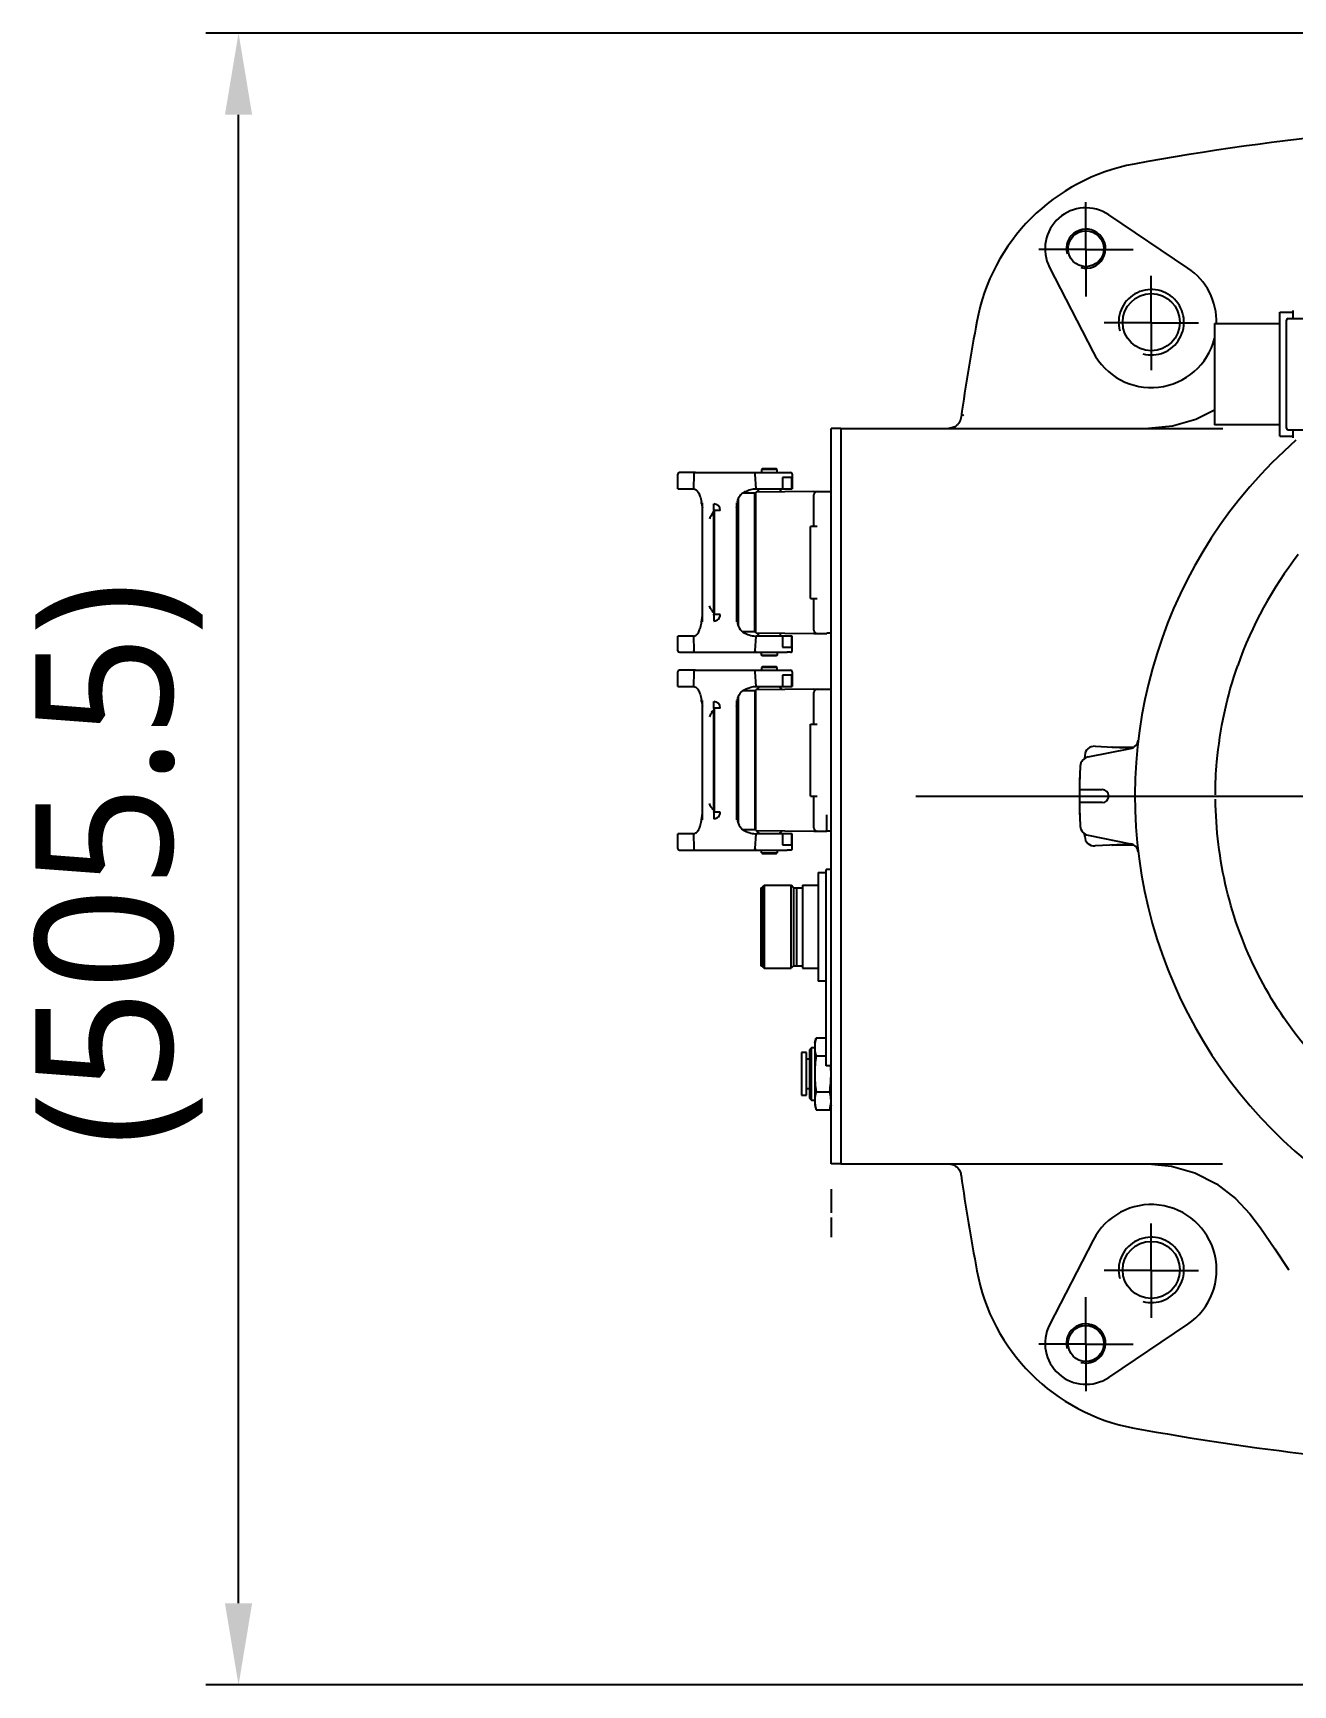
# Model space of a CAD drawing. Header units: millimetres. Extents: x 5828 to 7155, y 123 to 421.
# Drawn here: x 6389.98 to 6409.25, y 160.64 to 185.91 of the extents above; entities that cross this region are included whole.
import ezdxf

# ---------------------------------------------------------------- set-up
doc = ezdxf.new("R2010")
doc.units = ezdxf.units.MM
doc.linetypes.add('CENTER', pattern=[0.6, 0.375, -0.075, 0.075, -0.075])
for name, color, linetype in [('中心线', 7, 'Continuous'), ('外形图', 7, 'Continuous'), ('尺寸标注', 7, 'Continuous')]:
    doc.layers.add(name, color=color, linetype=linetype)
doc.styles.add('微软雅黑', font='msyh.ttc', dxfattribs={"height": 2})
doc.dimstyles.new('尺寸标注_1_20比例', dxfattribs={"dimtxt": 1.5, "dimasz": 1.25, "dimexe": 0.5, "dimexo": 0.4, "dimgap": 0.5, "dimtad": 1, "dimdec": 1, "dimlfac": 20, "dimdsep": 46, "dimtxsty": '微软雅黑', "dimcen": 0.09, "dimadec": 0, "dimazin": 0, "dimtp": 0.01, "dimtm": 0.01, "dimtfac": 1, "dimtdec": 1, "dimtofl": 0, "dimtmove": 0, "dimatfit": 3, "dimfxl": 1, "dimtolj": 1, "dimarcsym": 0})

# ---------------------------------------------------------------- blocks, each defined once
blk = doc.blocks.new('*D1033')
at = {"layer": 'Defpoints', "color": 0}
for p in [(6393.12, 185.913), (6422.017, 185.913), (6424.087, 160.638)]:
    blk.add_point(p, dxfattribs=at)
at = {"layer": '尺寸标注', "color": 0, "linetype": 'Continuous', "lineweight": -2}
for p, q in [((6421.617, 185.913), (6392.62, 185.913)), ((6393.12, 161.888), (6393.12, 184.663)), ((6423.687, 160.638), (6392.62, 160.638))]:
    blk.add_line(p, q, dxfattribs=at)
at = {"layer": '尺寸标注', "color": 0}
for points in [[(6393.328, 184.663), (6392.912, 184.663), (6393.12, 185.913)], [(6392.912, 161.888), (6393.328, 161.888), (6393.12, 160.638)]]:
    blk.add_solid(points, dxfattribs=at)
at = {"layer": '尺寸标注', "color": 0, "insert": (6390.008, 173.205), "char_height": 2, "attachment_point": 2, "rotation": 90, "style": '微软雅黑'}
blk.add_mtext('\\A1;\\A1;{\\H1.05x;(505.5)}', dxfattribs=at)

msp = doc.modelspace()

# ---------------------------------------------------------------- linework, layer by layer
at = {"layer": '中心线', "color": 0, "linetype": 'CENTER', "ltscale": 30}
msp.add_line((6403.4862, 174.2381), (6484.7425, 174.2381), dxfattribs=at)
at = {"layer": '外形图', "color": 0}
for p, q in [((6406.0867, 182.6026), (6406.0867, 183.3234)), ((6406.0867, 182.6026), (6405.366, 182.6026)), ((6406.0867, 182.6132), (6406.0867, 181.8819)), ((6406.0867, 182.6026), (6406.8075, 182.6026)), ((6407.0868, 181.4776), (6407.0868, 182.1983)), ((6407.0868, 181.4882), (6407.0868, 180.7569)), ((6407.0868, 181.4776), (6406.366, 181.4776)), ((6407.0868, 181.4776), (6407.8075, 181.4776)), ((6407.0868, 166.9774), (6407.0868, 167.6981)), ((6407.0868, 166.9774), (6406.366, 166.9774)), ((6407.0868, 166.9879), (6407.0868, 166.2566)), ((6407.0868, 166.9774), (6407.8075, 166.9774)), ((6406.0867, 165.8523), (6406.0867, 166.5731)), ((6406.0867, 165.8523), (6405.366, 165.8523)), ((6406.0867, 165.8629), (6406.0867, 165.1316)), ((6406.0867, 165.8523), (6406.8075, 165.8523))]:
    msp.add_line(p, q, dxfattribs=at)
at = {"layer": '外形图', "color": 0, "linetype": 'Continuous'}
for p, q in [((6407.6451, 182.3178), (6406.4357, 183.1317)), ((6405.5309, 182.3274), (6406.1974, 181.031)), ((6409.0546, 179.7435), (6409.0546, 181.6435)), ((6409.0546, 181.6435), (6409.2546, 181.6435)), ((6409.1546, 179.8685), (6409.1546, 181.5185)), ((6409.1796, 181.5435), (6409.8296, 181.5435)), ((6409.2546, 181.6685), (6409.2546, 181.5435)), ((6408.0545, 181.4685), (6408.0545, 179.9185)), ((6408.0545, 181.4685), (6409.0546, 181.4685)), ((6402.1867, 168.613), (6402.1867, 179.8631)), ((6402.3367, 179.8631), (6402.1867, 179.8631)), ((6402.3367, 179.8631), (6402.3367, 168.613)), ((6402.3367, 179.8631), (6408.1801, 179.8631)), ((6409.0546, 179.9185), (6408.0545, 179.9185)), ((6409.0546, 179.7435), (6409.2546, 179.7435)), ((6409.1796, 179.8435), (6409.8296, 179.8435)), ((6409.2546, 179.8435), (6409.2546, 179.7185)), ((6401.1317, 179.2431), (6401.1217, 179.2331)), ((6401.1217, 179.2331), (6401.1217, 179.1881)), ((6401.3617, 179.2331), (6401.1217, 179.2331)), ((6401.3517, 179.2431), (6401.1317, 179.2431)), ((6401.3617, 179.2331), (6401.3517, 179.2431)), ((6401.3617, 179.1881), (6401.3617, 179.2331)), ((6399.8416, 178.941), (6399.8416, 179.1631)), ((6400.1112, 179.1881), (6399.8666, 179.1881)), ((6400.0873, 179.1631), (6400.0808, 178.941)), ((6400.0873, 179.1631), (6400.0902, 179.1631)), ((6400.0887, 179.1631), (6400.0873, 179.1624)), ((6400.1141, 179.1881), (6401.5172, 179.1881)), ((6401.0389, 178.941), (6401.0248, 179.1631)), ((6401.4444, 179.111), (6401.4444, 178.941)), ((6401.5857, 179.111), (6401.4444, 179.111)), ((6401.5173, 179.1881), (6401.5644, 179.1881)), ((6401.5857, 178.941), (6401.5857, 179.111)), ((6401.5917, 179.1631), (6401.5917, 178.941)), ((6399.8416, 178.941), (6400.0808, 178.941)), ((6400.217, 176.902), (6400.217, 178.7242)), ((6400.392, 178.6093), (6400.392, 178.7091)), ((6400.7421, 178.7243), (6400.7421, 176.9019)), ((6400.767, 178.7819), (6400.767, 176.8443)), ((6400.8365, 178.8769), (6401.0217, 178.8769)), ((6401.0217, 176.7493), (6401.0217, 178.8769)), ((6401.0217, 178.8244), (6401.0342, 178.8244)), ((6401.9217, 178.8981), (6401.0342, 178.8881)), ((6401.0342, 176.7381), (6401.0342, 178.8881)), ((6401.0389, 178.941), (6401.5917, 178.941)), ((6401.0444, 178.8882), (6401.0972, 178.941)), ((6401.3862, 178.941), (6401.4345, 178.8926)), ((6401.9214, 178.8981), (6401.9216, 178.8981)), ((6401.9217, 178.8981), (6402.1217, 178.8981)), ((6401.9217, 178.3631), (6401.9217, 178.8481)), ((6402.1217, 178.8976), (6402.1867, 178.8976)), ((6400.392, 178.6073), (6400.382, 178.6065)), ((6400.382, 178.6059), (6400.382, 178.6069)), ((6400.382, 178.6065), (6400.4012, 178.6053)), ((6400.4012, 178.6053), (6400.382, 178.6039)), ((6400.382, 178.6032), (6400.382, 178.6046)), ((6400.382, 178.6039), (6400.4012, 178.6026)), ((6400.4012, 178.6026), (6400.382, 178.6012)), ((6400.382, 178.6005), (6400.382, 178.6019)), ((6400.382, 178.6012), (6400.4012, 178.5999)), ((6400.4012, 178.5999), (6400.382, 178.5985)), ((6400.382, 178.5979), (6400.382, 178.5992)), ((6400.382, 178.5985), (6400.4012, 178.5972)), ((6400.4012, 178.5972), (6400.382, 178.5958)), ((6400.382, 178.5952), (6400.382, 178.5965)), ((6400.382, 178.5958), (6400.4012, 178.5945)), ((6400.4012, 178.5945), (6400.382, 178.5931)), ((6400.382, 178.5925), (6400.382, 178.5938)), ((6400.382, 178.5931), (6400.4012, 178.5919)), ((6400.4012, 178.5919), (6400.382, 178.5904)), ((6400.382, 178.5898), (6400.382, 178.5911)), ((6400.382, 178.5904), (6400.4012, 178.5892)), ((6400.4012, 178.5892), (6400.382, 178.5877)), ((6400.382, 178.5871), (6400.382, 178.5884)), ((6400.382, 178.5877), (6400.4012, 178.5865)), ((6400.4012, 178.5865), (6400.382, 178.585)), ((6400.382, 178.5844), (6400.382, 178.5857)), ((6400.382, 178.585), (6400.3926, 178.5843)), ((6400.4012, 178.5838), (6400.382, 178.5823)), ((6400.382, 178.5817), (6400.382, 178.583)), ((6400.382, 178.5823), (6400.4012, 178.5811)), ((6400.4012, 178.5811), (6400.382, 178.5796)), ((6400.382, 178.5793), (6400.382, 178.5804)), ((6400.382, 178.5796), (6400.392, 178.579)), ((6400.392, 178.6069), (6400.392, 178.6088)), ((6400.4921, 178.6088), (6400.392, 178.6088)), ((6400.392, 178.5772), (6400.392, 178.579)), ((6400.3921, 177.0497), (6400.3921, 178.5765)), ((6400.4012, 177.0203), (6400.4012, 178.6059)), ((6401.8717, 177.2631), (6401.8717, 178.3631)), ((6401.9717, 178.3631), (6401.8717, 178.3631)), ((6401.8717, 177.2631), (6401.9717, 177.2631)), ((6401.9217, 176.7781), (6401.9217, 177.2631)), ((6400.392, 177.0472), (6400.382, 177.0466)), ((6400.382, 177.0459), (6400.382, 177.0469)), ((6400.382, 177.0466), (6400.4012, 177.0451)), ((6400.4012, 177.0451), (6400.382, 177.0439)), ((6400.382, 177.0432), (6400.382, 177.0445)), ((6400.382, 177.0439), (6400.4012, 177.0425)), ((6400.3926, 177.0419), (6400.382, 177.0412)), ((6400.382, 177.0405), (6400.382, 177.0418)), ((6400.382, 177.0412), (6400.4012, 177.0398)), ((6400.4012, 177.0398), (6400.382, 177.0385)), ((6400.382, 177.0378), (6400.382, 177.0391)), ((6400.382, 177.0385), (6400.4012, 177.0371)), ((6400.4012, 177.0371), (6400.382, 177.0358)), ((6400.382, 177.0351), (6400.382, 177.0365)), ((6400.382, 177.0358), (6400.4012, 177.0344)), ((6400.4012, 177.0344), (6400.382, 177.0331)), ((6400.382, 177.0324), (6400.382, 177.0338)), ((6400.382, 177.0331), (6400.4012, 177.0317)), ((6400.4012, 177.0317), (6400.382, 177.0305)), ((6400.382, 177.0297), (6400.382, 177.0311)), ((6400.382, 177.0305), (6400.4012, 177.029)), ((6400.4012, 177.029), (6400.382, 177.0278)), ((6400.382, 177.027), (6400.382, 177.0284)), ((6400.382, 177.0278), (6400.4012, 177.0263)), ((6400.4012, 177.0263), (6400.382, 177.0251)), ((6400.382, 177.0243), (6400.382, 177.0257)), ((6400.382, 177.0251), (6400.4012, 177.0236)), ((6400.4012, 177.0236), (6400.382, 177.0224)), ((6400.382, 177.0216), (6400.382, 177.023)), ((6400.382, 177.0224), (6400.4012, 177.0209)), ((6400.4012, 177.0209), (6400.382, 177.0197)), ((6400.382, 177.0197), (6400.392, 177.0189)), ((6400.392, 177.0472), (6400.392, 177.049)), ((6400.392, 177.0181), (6400.392, 177.0193)), ((6400.392, 177.018), (6400.392, 177.0174)), ((6399.8416, 176.4631), (6399.8416, 176.6853)), ((6400.0808, 176.6853), (6399.8416, 176.6853)), ((6400.0808, 176.6853), (6400.0873, 176.4631)), ((6401.0217, 176.7493), (6400.8366, 176.7493)), ((6401.0342, 176.8018), (6401.0217, 176.8018)), ((6401.0248, 176.4631), (6401.0389, 176.6853)), ((6401.0342, 176.7381), (6401.9217, 176.7281)), ((6401.5917, 176.6853), (6401.0389, 176.6853)), ((6401.0444, 176.738), (6401.0972, 176.6853)), ((6401.3862, 176.6853), (6401.4345, 176.7336)), ((6401.4444, 176.6853), (6401.4444, 176.5152)), ((6401.5857, 176.5152), (6401.5857, 176.6853)), ((6401.5917, 176.4631), (6401.5917, 176.6853)), ((6401.9216, 176.7281), (6401.9214, 176.7281)), ((6401.9217, 176.7281), (6402.1217, 176.7281)), ((6402.1867, 176.7286), (6402.1217, 176.7286)), ((6399.8666, 176.4381), (6401.5172, 176.4381)), ((6400.0887, 176.4631), (6400.0873, 176.4639)), ((6400.0873, 176.4631), (6400.0902, 176.4632)), ((6401.1217, 176.3931), (6401.1217, 176.4381)), ((6401.3617, 176.4381), (6401.3617, 176.3931)), ((6401.4444, 176.5152), (6401.5857, 176.5152)), ((6401.5663, 176.4381), (6401.5173, 176.4381)), ((6401.1317, 176.3831), (6401.1217, 176.3931)), ((6401.1217, 176.3931), (6401.3617, 176.3931)), ((6401.1317, 176.2181), (6401.1217, 176.2081)), ((6401.1217, 176.2081), (6401.1217, 176.1631)), ((6401.3617, 176.2081), (6401.1217, 176.2081)), ((6401.3517, 176.3831), (6401.1317, 176.3831)), ((6401.3517, 176.2181), (6401.1317, 176.2181)), ((6401.3617, 176.3931), (6401.3517, 176.3831)), ((6401.3617, 176.2081), (6401.3517, 176.2181)), ((6401.3617, 176.1631), (6401.3617, 176.2081)), ((6399.8416, 175.9159), (6399.8416, 176.1381)), ((6400.1112, 176.1631), (6399.8666, 176.1631)), ((6400.0873, 176.1381), (6400.0808, 175.9159)), ((6400.1141, 176.1631), (6401.5172, 176.1631)), ((6401.0389, 175.9159), (6401.0248, 176.1381)), ((6401.4444, 176.0859), (6401.4444, 175.9159)), ((6401.5857, 176.0859), (6401.4444, 176.0859)), ((6401.5173, 176.1631), (6401.5644, 176.1631)), ((6401.5857, 175.9159), (6401.5857, 176.0859)), ((6401.5917, 176.1381), (6401.5917, 175.9159)), ((6399.8416, 175.9159), (6400.0808, 175.9159)), ((6400.217, 173.8769), (6400.217, 175.6992)), ((6400.7421, 175.6993), (6400.7421, 173.8769)), ((6400.767, 175.757), (6400.767, 173.8192)), ((6400.8362, 175.8518), (6401.0217, 175.8518)), ((6401.0217, 175.8518), (6401.0217, 173.7243)), ((6401.0217, 175.7993), (6401.0342, 175.7993)), ((6401.9217, 175.8731), (6401.0342, 175.8631)), ((6401.0342, 173.713), (6401.0342, 175.8631)), ((6401.0389, 175.9159), (6401.5917, 175.9159)), ((6401.0412, 175.8632), (6401.0952, 175.9159)), ((6401.3881, 175.9159), (6401.4375, 175.8676)), ((6401.9217, 175.8731), (6402.1217, 175.8731)), ((6401.9217, 175.3381), (6401.9217, 175.8231)), ((6402.1217, 175.8736), (6402.1867, 175.8736)), ((6400.392, 175.5823), (6400.382, 175.5815)), ((6400.382, 175.5809), (6400.382, 175.5819)), ((6400.382, 175.5815), (6400.4012, 175.5803)), ((6400.4012, 175.5803), (6400.382, 175.5788)), ((6400.382, 175.5788), (6400.4012, 175.5776)), ((6400.4012, 175.5776), (6400.382, 175.5761)), ((6400.382, 175.5761), (6400.4012, 175.5749)), ((6400.4012, 175.5749), (6400.382, 175.5734)), ((6400.382, 175.5734), (6400.4012, 175.5722)), ((6400.4012, 175.5722), (6400.382, 175.5707)), ((6400.382, 175.5707), (6400.4012, 175.5695)), ((6400.4012, 175.5695), (6400.382, 175.568)), ((6400.382, 175.568), (6400.4012, 175.5668)), ((6400.4012, 175.5668), (6400.382, 175.5653)), ((6400.382, 175.5653), (6400.4012, 175.5641)), ((6400.4012, 175.5641), (6400.382, 175.5626)), ((6400.382, 175.5626), (6400.4012, 175.5614)), ((6400.4012, 175.5614), (6400.382, 175.56)), ((6400.382, 175.56), (6400.4012, 175.5587)), ((6400.4012, 175.5587), (6400.382, 175.5573)), ((6400.382, 175.5573), (6400.4012, 175.556)), ((6400.4012, 175.556), (6400.382, 175.5546)), ((6400.382, 175.5546), (6400.392, 175.5539)), ((6400.3921, 175.5846), (6400.392, 175.5867)), ((6400.392, 175.5808), (6400.392, 175.5838)), ((6400.4921, 175.5838), (6400.392, 175.5838)), ((6400.392, 175.5521), (6400.392, 175.5539)), ((6400.3921, 174.0247), (6400.3921, 175.5514)), ((6400.4012, 173.9952), (6400.4012, 175.5809)), ((6401.8717, 174.2381), (6401.8717, 175.3381)), ((6401.8717, 175.3381), (6401.9717, 175.3381)), ((6406.1201, 174.8365), (6406.7682, 174.9665)), ((6406.2257, 175.0005), (6406.7814, 174.9714)), ((6406.4903, 174.9881), (6406.8188, 174.9881)), ((6406.068, 174.8586), (6406.0656, 174.812)), ((6405.9867, 174.4845), (6405.9867, 173.9916)), ((6401.8717, 174.2381), (6401.9717, 174.2381)), ((6401.9217, 173.753), (6401.9217, 174.2381)), ((6405.9874, 174.3381), (6406.3367, 174.3381)), ((6400.392, 174.0222), (6400.382, 174.0216)), ((6400.382, 174.0216), (6400.4012, 174.0201)), ((6400.4012, 174.0201), (6400.382, 174.0189)), ((6400.382, 174.0189), (6400.4012, 174.0174)), ((6400.4012, 174.0174), (6400.382, 174.0162)), ((6400.382, 174.0162), (6400.4012, 174.0147)), ((6400.4012, 174.0147), (6400.382, 174.0135)), ((6400.382, 174.0135), (6400.4012, 174.012)), ((6400.4012, 174.012), (6400.382, 174.0108)), ((6400.382, 174.0108), (6400.4012, 174.0093)), ((6400.4012, 174.0093), (6400.382, 174.0081)), ((6400.382, 174.0081), (6400.4012, 174.0066)), ((6400.4012, 174.0066), (6400.382, 174.0054)), ((6400.382, 174.0054), (6400.4012, 174.0039)), ((6400.4012, 174.0039), (6400.382, 174.0027)), ((6400.382, 174.0027), (6400.4012, 174.0012)), ((6400.4012, 174.0012), (6400.382, 174)), ((6400.382, 174), (6400.4012, 173.9986)), ((6400.4012, 173.9986), (6400.382, 173.9973)), ((6400.382, 173.9973), (6400.4012, 173.9959)), ((6400.4012, 173.9959), (6400.382, 173.9946)), ((6400.382, 173.9946), (6400.392, 173.9939)), ((6400.3919, 173.9926), (6400.392, 173.9923)), ((6400.392, 174.0222), (6400.392, 174.024)), ((6400.392, 173.9923), (6400.392, 173.9953)), ((6400.4921, 173.9923), (6400.392, 173.9923)), ((6402.1217, 173.7033), (6402.1217, 173.9533)), ((6406.3367, 174.138), (6405.9874, 174.138)), ((6399.8416, 173.438), (6399.8416, 173.6602)), ((6400.0808, 173.6602), (6399.8416, 173.6602)), ((6400.0808, 173.6602), (6400.0873, 173.438)), ((6401.0217, 173.7243), (6400.8362, 173.7243)), ((6401.0342, 173.7768), (6401.0217, 173.7768)), ((6401.0248, 173.438), (6401.0389, 173.6602)), ((6401.0342, 173.713), (6401.9217, 173.703)), ((6401.5917, 173.6602), (6401.0389, 173.6602)), ((6401.0412, 173.713), (6401.0952, 173.6602)), ((6401.3881, 173.6602), (6401.4375, 173.7085)), ((6401.4444, 173.6602), (6401.4444, 173.4902)), ((6401.5857, 173.4902), (6401.5857, 173.6602)), ((6401.5917, 173.438), (6401.5917, 173.6602)), ((6401.9217, 173.703), (6402.1217, 173.703)), ((6402.1867, 173.7035), (6402.1217, 173.7035)), ((6406.068, 173.6175), (6406.0656, 173.6641)), ((6399.8666, 173.413), (6400.1112, 173.413)), ((6400.1141, 173.413), (6401.5172, 173.413)), ((6401.1217, 173.368), (6401.1217, 173.413)), ((6401.3617, 173.413), (6401.3617, 173.368)), ((6401.4444, 173.4902), (6401.5857, 173.4902)), ((6401.5663, 173.413), (6401.5173, 173.413)), ((6406.1201, 173.6396), (6406.7682, 173.5096)), ((6406.7814, 173.5047), (6406.2257, 173.4756)), ((6406.8188, 173.488), (6406.4903, 173.488)), ((6401.1217, 173.368), (6401.1317, 173.358)), ((6401.1217, 173.368), (6401.3617, 173.368)), ((6401.1317, 173.358), (6401.3517, 173.358)), ((6401.3517, 173.358), (6401.3617, 173.368)), ((6401.9867, 173.0705), (6401.9867, 171.4055)), ((6401.9867, 173.0705), (6402.1117, 173.0705)), ((6402.1117, 170.113), (6402.1117, 173.113)), ((6402.1867, 173.113), (6402.1117, 173.113)), ((6401.1117, 172.8355), (6401.1117, 171.6405)), ((6401.1117, 172.8355), (6401.1367, 172.8355)), ((6401.1367, 172.848), (6401.1617, 172.873)), ((6401.1367, 172.848), (6401.1367, 171.628)), ((6401.1617, 172.873), (6401.1617, 171.603)), ((6401.1617, 172.873), (6401.5742, 172.873)), ((6401.5742, 171.603), (6401.5742, 172.873)), ((6401.6117, 172.8355), (6401.5742, 172.873)), ((6401.6117, 172.8355), (6401.6117, 171.6405)), ((6401.6117, 172.8355), (6401.7517, 172.8355)), ((6401.6552, 172.8284), (6401.6552, 171.6476)), ((6401.7517, 172.873), (6401.7517, 171.603)), ((6401.7517, 172.873), (6401.9867, 172.873)), ((6401.1117, 171.6405), (6401.1367, 171.6405)), ((6401.1367, 171.628), (6401.1617, 171.603)), ((6401.6117, 171.6405), (6401.5742, 171.603)), ((6401.6117, 171.6405), (6401.7517, 171.6405)), ((6401.1617, 171.603), (6401.5742, 171.603)), ((6401.7517, 171.603), (6401.9867, 171.603)), ((6402.1117, 171.4055), (6401.9867, 171.4055)), ((6401.8848, 170.388), (6401.8542, 170.3573)), ((6401.8542, 170.3573), (6401.8542, 169.6186)), ((6401.8848, 169.588), (6401.8848, 170.388)), ((6401.9367, 170.388), (6401.8848, 170.388)), ((6401.9367, 170.463), (6401.9564, 170.5365)), ((6401.9367, 170.463), (6401.9367, 169.513)), ((6402.1117, 170.5365), (6401.9564, 170.5365)), ((6401.7342, 170.313), (6401.7342, 169.663)), ((6401.8092, 170.313), (6401.7342, 170.313)), ((6401.8092, 169.663), (6401.8092, 170.313)), ((6401.8542, 170.2117), (6401.8092, 170.2117)), ((6401.9564, 170.2622), (6402.1117, 170.2622)), ((6402.1867, 170.113), (6402.1117, 170.113)), ((6401.7342, 169.663), (6401.8092, 169.663)), ((6401.8092, 169.7642), (6401.8542, 169.7642)), ((6401.8542, 169.6186), (6401.8848, 169.588)), ((6401.9564, 169.7137), (6402.167, 169.7137)), ((6401.8848, 169.588), (6401.9367, 169.588)), ((6401.9367, 169.513), (6401.9564, 169.4395)), ((6401.9564, 169.4395), (6402.167, 169.4395)), ((6402.1867, 169.513), (6402.167, 169.4395)), ((6402.3367, 168.613), (6402.1867, 168.613)), ((6402.3367, 168.613), (6408.1783, 168.613)), ((6404.1749, 168.4402), (6404.1748, 168.4408)), ((6404.1809, 168.3994), (6404.1818, 168.3995)), ((6404.1823, 168.3995), (6404.1829, 168.3996)), ((6402.1867, 168.2252), (6402.1867, 167.8633)), ((6402.1867, 167.7879), (6402.1867, 167.4879)), ((6406.1974, 167.4451), (6405.5309, 166.1487)), ((6409.1855, 166.9938), (6409.189, 166.9882)), ((6406.4357, 165.3444), (6407.6451, 166.1583))]:
    msp.add_line(p, q, dxfattribs=at)
for points in [[(6404.1749, 180.0358), (6404.1741, 180.0309), (6404.1732, 180.0258), (6404.1721, 180.0206), (6404.1709, 180.0152), (6404.1695, 180.0097), (6404.1679, 180.0038), (6404.1659, 179.9975), (6404.1636, 179.9909), (6404.161, 179.984), (6404.158, 179.9771), (6404.1547, 179.97), (6404.1509, 179.9627), (6404.1466, 179.9554), (6404.1418, 179.9478), (6404.1363, 179.9401), (6404.13, 179.9322), (6404.1229, 179.9242), (6404.1147, 179.916), (6404.1052, 179.9077), (6404.0941, 179.8993), (6404.0798, 179.8902), (6404.0636, 179.8818), (6404.0485, 179.8757), (6404.0347, 179.8711), (6404.0218, 179.8679), (6404.0101, 179.8656), (6403.9997, 179.8642), (6403.9908, 179.8634), (6403.9839, 179.8632)], [(6408.0545, 180.1429), (6407.7688, 179.9999), (6407.4128, 179.8978), (6407.0421, 179.8631)], [(6403.9825, 168.613), (6403.9873, 168.6128), (6403.9939, 168.6125), (6404.0017, 168.6117), (6404.0108, 168.6104), (6404.0215, 168.6083), (6404.0336, 168.6053), (6404.0467, 168.6011), (6404.0608, 168.5955), (6404.0758, 168.5881), (6404.092, 168.5782), (6404.1091, 168.5651), (6404.1264, 168.5481), (6404.1398, 168.5312), (6404.1497, 168.5156), (6404.1567, 168.502), (6404.1621, 168.4892), (6404.1665, 168.4767), (6404.17, 168.4647), (6404.1726, 168.4533), (6404.1745, 168.4427), (6404.1748, 168.4408)], [(6407.0403, 168.611), (6407.3935, 168.5776), (6407.7526, 168.4737), (6408.0843, 168.3058), (6408.3777, 168.0809), (6408.5934, 167.8468)], [(6408.5934, 167.8468), (6408.7555, 167.6326), (6408.9794, 167.3129), (6409.1855, 166.9938)]]:
    msp.add_lwpolyline(points, dxfattribs=at)
for centre, radius in [((6406.0867, 182.6132), 0.275), ((6407.0868, 181.4882), 0.4375), ((6407.0868, 166.9879), 0.4375), ((6406.0867, 165.8629), 0.275)]:
    msp.add_circle(centre, radius, dxfattribs=at)
for centre, radius, start, end in [((6414.0869, 144.5718), 40.0007, 80.97577, 100.46271), ((6407.3677, 180.9572), 3.0001, 100.46271, 169.53729), ((6406.0867, 182.6132), 0.625, 56.05996, 207.20712), ((6406.0867, 182.6132), 0.3, 255, 195), ((6407.0868, 181.4882), 1, 358.67653, 56.05996), ((6407.0868, 181.4882), 0.5, 255, 195), ((6443.7532, 174.2381), 40.0007, 169.53729, 171.66605), ((6409.1796, 181.5185), 0.025, 90, 180), ((6407.0868, 181.4882), 1, 207.20712, 345.73278), ((6403.9789, 179.6395), 0.4817, 59.93663, 62.0524), ((6409.1796, 179.8685), 0.025, 180, 270), ((6414.0869, 174.2381), 7.2501, 131.33389, 255.79725), ((6399.8666, 179.1631), 0.025, 90, 180), ((6401.5667, 179.1631), 0.025, 0, 90.01563), ((6399.234, 178.5604), 0.9848, 10.24021, 10.75371), ((6399.028, 178.5239), 1.194, 8.84476, 10.20979), ((6400.3919, 178.609), 0.1001, 359.93073, 89.9293), ((6401.3119, 178.6296), 0.5668, 169.21292, 170.83485), ((6401.2178, 178.6472), 0.4712, 168.57147, 169.17668), ((6401.9717, 178.8481), 0.05, 90, 180.00119), ((6414.0869, 174.2381), 6.0192, 142.13471, 160.59317), ((6399.2339, 177.0658), 0.9849, 349.24752, 349.75977), ((6399.028, 177.1024), 1.194, 349.79022, 351.15525), ((6401.3122, 176.9967), 0.5672, 189.15835, 190.78687), ((6401.2181, 176.9791), 0.4715, 190.82361, 191.41858), ((6401.9717, 176.7781), 0.05, 179.99881, 270), ((6399.8666, 176.4631), 0.025, 180, 270), ((6401.5667, 176.4631), 0.025, 269.98437, 0), ((6399.8666, 176.1381), 0.025, 89.99982, 180), ((6401.5667, 176.1381), 0.025, 0, 90.01563), ((6399.2207, 175.5329), 0.9983, 10.24247, 10.56481), ((6399.0256, 175.4984), 1.1965, 8.83035, 10.2083), ((6400.3919, 175.5839), 0.1001, 359.93188, 89.9283), ((6401.3259, 175.602), 0.5811, 169.22246, 171.08224), ((6401.2312, 175.6195), 0.4848, 169.00382, 169.16705), ((6401.9717, 175.8231), 0.05, 90, 180.00126), ((6406.2178, 174.8507), 0.15, 87, 177), ((6406.4903, 174.7381), 0.25, 90, 91.80477), ((6406.7387, 175.1136), 0.15, 281.34461, 353.20523), ((6414.0869, 174.2381), 8.1001, 176.74544, 179.29263), ((6406.1496, 174.6894), 0.15, 101.34461, 176.74544), ((6406.2367, 174.4845), 0.25, 170.83531, 180), ((6406.3367, 174.2381), 0.1, 270, 90), ((6406.2367, 173.9916), 0.25, 180, 189.16469), ((6414.0869, 174.2381), 8.1001, 180.70737, 183.25456), ((6399.2103, 174.0451), 1.0089, 349.57835, 349.75648), ((6399.0213, 174.0785), 1.2008, 349.794, 351.19849), ((6401.3249, 173.9739), 0.5801, 188.93375, 190.7783), ((6401.2305, 173.9564), 0.4841, 190.83253, 191.01976), ((6401.9717, 173.753), 0.05, 179.99874, 270), ((6406.1496, 173.7867), 0.15, 183.25456, 258.65539), ((6399.8666, 173.438), 0.025, 180, 270.00018), ((6401.5667, 173.438), 0.025, 269.98437, 0), ((6406.2178, 173.6254), 0.15, 183, 273), ((6406.4903, 173.738), 0.25, 268.19523, 270), ((6406.7387, 173.3625), 0.15, 6.79477, 78.65539), ((6400.3485, 169.9868), 1.8381, 0.03587, 3.92784), ((6443.7532, 174.2381), 40.0007, 188.33395, 190.46271), ((6407.0868, 166.9879), 1, 303.94004, 152.79288), ((6407.0868, 166.9879), 0.5, 255, 195), ((6407.3677, 167.5189), 3.0001, 190.46271, 259.53729), ((6406.0867, 165.8629), 0.625, 152.79288, 303.94004), ((6406.0867, 165.8629), 0.3, 255, 195), ((6414.0869, 203.9043), 40.0007, 259.53729, 267.45616)]:
    msp.add_arc(centre, radius, start, end, dxfattribs=at)
for points, knots in [([(6404.1809, 180.0767), (6404.1805, 180.0744), (6404.1943, 180.0735), (6404.1989, 180.0681), (6404.2047, 180.065)], [0, 0, 0, 0, 0.2579155, 1, 1, 1, 1]), ([(6400.1112, 179.1881), (6400.1051, 179.1881), (6400.0921, 179.1825), (6400.0873, 179.1695), (6400.0873, 179.1631)], [0, 0, 0, 0, 0.4923846, 1, 1, 1, 1]), ([(6400.0902, 179.1634), (6400.09, 179.1634), (6400.0895, 179.1634), (6400.089, 179.1632), (6400.0887, 179.1631)], [0, 0, 0, 0, 0.4867149, 1, 1, 1, 1]), ([(6401.0248, 179.1631), (6401.0248, 179.1694), (6401.0212, 179.1818), (6401.0092, 179.1881), (6401.0036, 179.1881)], [0, 0, 0, 0, 0.5289824, 1, 1, 1, 1]), ([(6400.0808, 178.941), (6400.1105, 178.941), (6400.1561, 178.8958), (6400.1838, 178.8222), (6400.1962, 178.7719), (6400.2015, 178.7442)], [0, 0, 0, 0, 0.3673338, 0.650854, 1, 1, 1, 1]), ([(6400.756, 178.7406), (6400.7628, 178.7744), (6400.7798, 178.8245), (6400.8268, 178.873), (6400.8818, 178.905), (6400.9528, 178.9298), (6401.0113, 178.941), (6401.0389, 178.941)], [0, 0, 0, 0, 0.2756552, 0.4029455, 0.5305611, 0.7801336, 1, 1, 1, 1]), ([(6400.3588, 178.5433), (6400.3538, 178.5325), (6400.3406, 178.5116), (6400.3294, 178.4897), (6400.3244, 178.4781)], [0, 0, 0, 0, 0.4877705, 1, 1, 1, 1]), ([(6400.3921, 178.5765), (6400.3888, 178.5757), (6400.3739, 178.5692), (6400.3642, 178.5548), (6400.3588, 178.5433)], [0, 0, 0, 0, 0.21154, 1, 1, 1, 1]), ([(6400.3588, 177.0829), (6400.3564, 177.0881), (6400.3443, 177.1095), (6400.3319, 177.1308), (6400.3244, 177.1481)], [0, 0, 0, 0, 0.2335279, 1, 1, 1, 1]), ([(6400.3588, 177.0829), (6400.3609, 177.0786), (6400.3683, 177.0648), (6400.3812, 177.0523), (6400.3921, 177.0497)], [0, 0, 0, 0, 0.2987799, 1, 1, 1, 1]), ([(6400.3919, 177.0168), (6400.3917, 177.0164), (6400.3926, 177.015), (6400.3912, 177.0138), (6400.3914, 177.013)], [0, 0, 0, 0, 0.3613302, 1, 1, 1, 1]), ([(6400.3914, 177.013), (6400.3915, 177.0126), (6400.3921, 177.0118), (6400.3926, 177.0109), (6400.3927, 177.0104)], [0, 0, 0, 0, 0.476028, 1, 1, 1, 1]), ([(6400.3927, 177.0104), (6400.393, 177.0082), (6400.3914, 177.0033), (6400.3926, 176.991), (6400.3915, 176.9621), (6400.3921, 176.9359), (6400.3922, 176.9171)], [0, 0, 0, 0, 0.0694246, 0.1594889, 0.3939284, 1, 1, 1, 1]), ([(6400.3921, 177.017), (6400.3921, 177.017), (6400.3923, 177.0172), (6400.3921, 177.0173), (6400.392, 177.0174)], [0, 0, 0, 0, 0.4777501, 1, 1, 1, 1]), ([(6400.3922, 176.917), (6400.4177, 176.917), (6400.4708, 176.9387), (6400.4921, 176.9918), (6400.4921, 177.0174)], [0, 0, 0, 0, 0.4993196, 1, 1, 1, 1]), ([(6400.3993, 177.0174), (6400.3984, 177.0173), (6400.3963, 177.0171), (6400.393, 177.0161), (6400.3923, 177.0174)], [0, 0, 0, 0, 0.3775336, 1, 1, 1, 1]), ([(6400.4921, 177.0174), (6400.4734, 177.0174), (6400.4475, 177.0176), (6400.4166, 177.0171), (6400.4043, 177.0178), (6400.3993, 177.0174)], [0, 0, 0, 0, 0.6030652, 0.8381389, 1, 1, 1, 1]), ([(6400.0808, 176.6853), (6400.1105, 176.6853), (6400.1561, 176.7304), (6400.1838, 176.8041), (6400.1962, 176.8544), (6400.2015, 176.8821)], [0, 0, 0, 0, 0.3673296, 0.6508523, 1, 1, 1, 1]), ([(6400.756, 176.8857), (6400.7628, 176.8518), (6400.7797, 176.8018), (6400.8267, 176.7533), (6400.8818, 176.7212), (6400.9527, 176.6964), (6401.0113, 176.6853), (6401.0389, 176.6853)], [0, 0, 0, 0, 0.2756714, 0.4029597, 0.5305702, 0.780138, 1, 1, 1, 1]), ([(6400.0873, 176.4631), (6400.0873, 176.4568), (6400.0921, 176.4437), (6400.1051, 176.4381), (6400.1112, 176.4381)], [0, 0, 0, 0, 0.5076167, 1, 1, 1, 1]), ([(6400.0902, 176.4628), (6400.09, 176.4628), (6400.0895, 176.4628), (6400.089, 176.463), (6400.0887, 176.4631)], [0, 0, 0, 0, 0.4867149, 1, 1, 1, 1]), ([(6401.0248, 176.4631), (6401.0248, 176.4568), (6401.0212, 176.4444), (6401.0092, 176.4381), (6401.0036, 176.4381)], [0, 0, 0, 0, 0.5289731, 1, 1, 1, 1]), ([(6408.0677, 174.2589), (6408.0671, 174.427), (6408.1016, 175.0978), (6408.2425, 175.7635), (6408.4096, 176.2381)], [0, 0, 0, 0, 0.2504554, 1, 1, 1, 1]), ([(6400.1112, 176.1631), (6400.1051, 176.1631), (6400.0921, 176.1575), (6400.0873, 176.1444), (6400.0873, 176.1381)], [0, 0, 0, 0, 0.4923815, 1, 1, 1, 1]), ([(6401.0248, 176.1381), (6401.0248, 176.1443), (6401.0212, 176.1567), (6401.0092, 176.1631), (6401.0036, 176.1631)], [0, 0, 0, 0, 0.5289772, 1, 1, 1, 1]), ([(6400.0808, 175.9159), (6400.0942, 175.9159), (6400.125, 175.9032), (6400.1593, 175.8596), (6400.1851, 175.7947), (6400.1968, 175.7441), (6400.2021, 175.716)], [0, 0, 0, 0, 0.161933, 0.3740658, 0.654668, 1, 1, 1, 1]), ([(6400.3926, 175.5891), (6400.3927, 175.5911), (6400.3916, 175.5958), (6400.3925, 175.608), (6400.3916, 175.6376), (6400.392, 175.6645), (6400.392, 175.684)], [0, 0, 0, 0, 0.0638868, 0.1503495, 0.3829513, 1, 1, 1, 1]), ([(6400.7553, 175.712), (6400.762, 175.7464), (6400.7784, 175.7972), (6400.8252, 175.8468), (6400.8806, 175.8795), (6400.952, 175.9046), (6401.0111, 175.9159), (6401.0389, 175.9159)], [0, 0, 0, 0, 0.2763797, 0.4035853, 0.5309786, 0.7803235, 1, 1, 1, 1]), ([(6400.3588, 175.5183), (6400.3564, 175.5131), (6400.3443, 175.4916), (6400.3319, 175.4703), (6400.3244, 175.453)], [0, 0, 0, 0, 0.2335257, 1, 1, 1, 1]), ([(6400.3921, 175.5514), (6400.3888, 175.5507), (6400.3739, 175.5442), (6400.3642, 175.5297), (6400.3588, 175.5183)], [0, 0, 0, 0, 0.2115145, 1, 1, 1, 1]), ([(6400.392, 175.5867), (6400.3921, 175.5871), (6400.3924, 175.5878), (6400.3926, 175.5886), (6400.3926, 175.5891)], [0, 0, 0, 0, 0.4681931, 1, 1, 1, 1]), ([(6410.4907, 169.4112), (6409.7548, 169.9592), (6408.8253, 171.0639), (6408.1864, 172.8029), (6408.0752, 173.7296), (6408.0682, 174.1913)], [0, 0, 0, 0, 0.4983517, 0.7491738, 1, 1, 1, 1]), ([(6400.3588, 174.0578), (6400.3564, 174.063), (6400.3443, 174.0845), (6400.3319, 174.1058), (6400.3244, 174.1231)], [0, 0, 0, 0, 0.2335257, 1, 1, 1, 1]), ([(6400.3588, 174.0578), (6400.3609, 174.0535), (6400.3683, 174.0397), (6400.3812, 174.0272), (6400.3921, 174.0247)], [0, 0, 0, 0, 0.2988096, 1, 1, 1, 1]), ([(6400.392, 173.9918), (6400.3917, 173.9915), (6400.3927, 173.9899), (6400.3911, 173.9889), (6400.3913, 173.9881)], [0, 0, 0, 0, 0.3482075, 1, 1, 1, 1]), ([(6400.3913, 173.9881), (6400.3914, 173.9876), (6400.3921, 173.9868), (6400.3926, 173.9859), (6400.3927, 173.9854)], [0, 0, 0, 0, 0.4757647, 1, 1, 1, 1]), ([(6400.3927, 173.9854), (6400.3929, 173.9844), (6400.3918, 173.9823), (6400.3921, 173.9773), (6400.392, 173.9661), (6400.3921, 173.947), (6400.392, 173.9208), (6400.3921, 173.9019), (6400.3922, 173.892)], [0, 0, 0, 0, 0.032165, 0.0693521, 0.1592103, 0.3935047, 0.6824037, 1, 1, 1, 1]), ([(6400.3926, 173.892), (6400.4181, 173.892), (6400.4709, 173.9139), (6400.4921, 173.9669), (6400.4921, 173.9923)], [0, 0, 0, 0, 0.499992, 1, 1, 1, 1]), ([(6400.0808, 173.6602), (6400.0943, 173.6602), (6400.1254, 173.6731), (6400.1598, 173.7173), (6400.1856, 173.783), (6400.1973, 173.8342), (6400.2025, 173.8626)], [0, 0, 0, 0, 0.1615412, 0.3736179, 0.6545182, 1, 1, 1, 1]), ([(6400.7553, 173.8639), (6400.762, 173.8296), (6400.7784, 173.7788), (6400.8253, 173.7292), (6400.8806, 173.6966), (6400.9521, 173.6715), (6401.0111, 173.6602), (6401.0389, 173.6602)], [0, 0, 0, 0, 0.2763392, 0.4035491, 0.5309552, 0.7803127, 1, 1, 1, 1]), ([(6400.0873, 173.438), (6400.0873, 173.4317), (6400.0921, 173.4186), (6400.1051, 173.413), (6400.1112, 173.413)], [0, 0, 0, 0, 0.5076235, 1, 1, 1, 1]), ([(6401.0248, 173.438), (6401.0248, 173.4318), (6401.0212, 173.4194), (6401.0092, 173.413), (6401.0036, 173.413)], [0, 0, 0, 0, 0.5289718, 1, 1, 1, 1]), ([(6401.9564, 170.5365), (6401.9533, 170.5252), (6401.9424, 170.4802), (6401.9367, 170.4339), (6401.9367, 170.3993)], [0, 0, 0, 0, 0.2531835, 1, 1, 1, 1]), ([(6401.9367, 170.3993), (6401.9367, 170.3879), (6401.9385, 170.3416), (6401.9474, 170.2958), (6401.9564, 170.2622)], [0, 0, 0, 0, 0.2479704, 1, 1, 1, 1]), ([(6401.9564, 169.7137), (6401.9533, 169.7024), (6401.9424, 169.6575), (6401.9367, 169.6111), (6401.9367, 169.5766)], [0, 0, 0, 0, 0.2531835, 1, 1, 1, 1]), ([(6402.1867, 169.5766), (6402.1867, 169.5881), (6402.1849, 169.6343), (6402.176, 169.6801), (6402.167, 169.7137)], [0, 0, 0, 0, 0.2479704, 1, 1, 1, 1]), ([(6401.9411, 169.5135), (6401.9437, 169.4948), (6401.9485, 169.47), (6401.9547, 169.4456), (6401.9564, 169.4395)], [0, 0, 0, 0, 0.7481167, 1, 1, 1, 1]), ([(6402.167, 169.4395), (6402.17, 169.4507), (6402.1809, 169.4952), (6402.1866, 169.5412), (6402.1867, 169.5755)], [0, 0, 0, 0, 0.2531656, 1, 1, 1, 1])]:
    msp.add_open_spline(points, degree=3, knots=knots, dxfattribs=at)
for points in [[(6400.2078, 178.7074), (6400.2113, 178.6853), (6400.2142, 178.6632), (6400.217, 178.641)], [(6400.7421, 178.641), (6400.7452, 178.6673), (6400.748, 178.6937), (6400.7522, 178.7199)], [(6400.2078, 176.9188), (6400.2113, 176.9409), (6400.2142, 176.9631), (6400.217, 176.9853)], [(6400.7421, 176.9853), (6400.7452, 176.9589), (6400.748, 176.9326), (6400.7522, 176.9064)], [(6400.2079, 175.6821), (6400.2113, 175.6601), (6400.2142, 175.638), (6400.217, 175.6159)], [(6400.7421, 175.6159), (6400.7451, 175.6413), (6400.7478, 175.6668), (6400.7518, 175.6921)], [(6400.208, 173.8947), (6400.2113, 173.9165), (6400.2142, 173.9383), (6400.217, 173.9602)], [(6400.7421, 173.9602), (6400.7451, 173.9347), (6400.7478, 173.9092), (6400.7518, 173.8838)], [(6401.9564, 170.2622), (6401.9442, 170.1714), (6401.9367, 170.0796), (6401.9367, 169.988)], [(6401.9367, 169.988), (6401.9367, 169.8963), (6401.9442, 169.8046), (6401.9564, 169.7137)], [(6402.167, 169.7137), (6402.1792, 169.8046), (6402.1867, 169.8963), (6402.1867, 169.988)], [(6401.9367, 169.5766), (6401.9367, 169.5555), (6401.9382, 169.5344), (6401.9411, 169.5135)]]:
    msp.add_open_spline(points, degree=3, dxfattribs=at)

# ---------------------------------------------------------------- dimensions: what is measured, and where the dimension line sits
at = {"layer": '尺寸标注', "color": 0, "linetype": 'Continuous'}
dim = msp.add_linear_dim(base=(6393.12, 185.9133), p1=(6424.0871, 160.6378), p2=(6422.0169, 185.9133), angle=90, text='\\A1;{\\H1.05x;(505.5)}', dimstyle='尺寸标注_1_20比例', override={"dimtxsty": '微软雅黑'}, dxfattribs=at)
dim.commit()
dim.dimension.update_dxf_attribs({"geometry": '*D1033', "text_midpoint": (6393.12, 173.2051), "dimtype": 160})

doc.saveas('drawing.dxf')
